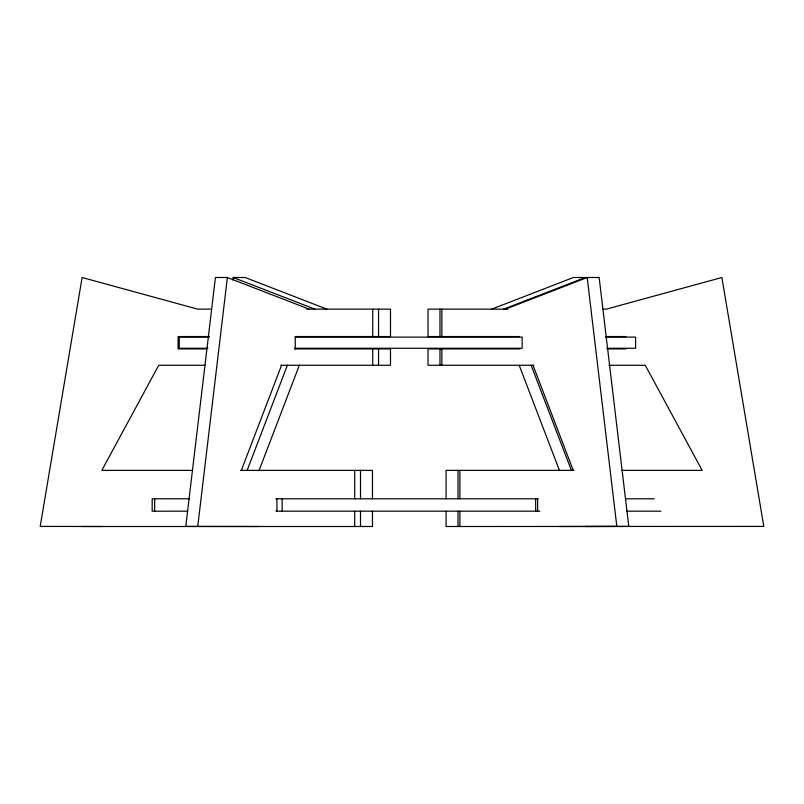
<?xml version="1.0" encoding="UTF-8"?>
<svg xmlns="http://www.w3.org/2000/svg" width="804" height="804" viewBox="0 0 804 804"><rect width="100%" height="100%" fill="white"/><g stroke="black" fill="none" stroke-linecap="round" stroke-linejoin="round"><path stroke-width="1.21" d="M197.744 526.419L227.381 277.501L215.422 277.501L185.784 526.419L259.099 526.499M232.909 279.983L233.2 277.501L245.15 277.501L326.846 309.138M241.321 470.37L281.561 365.267M247.15 470.37L287.38 365.267M259.099 470.37L299.329 365.267M491.686 309.138L573.373 277.501L585.322 277.501L503.636 309.138M505.495 309.138L587.191 277.501L599.141 277.501L628.778 526.419L585.191 526.499M559.423 526.499L616.829 526.419L587.191 277.501M211.392 309.138L197.643 309.138L82.119 277.501L40.2 526.419L101.837 526.499M306.676 309.138L390.493 309.138L390.493 336.544L295.259 336.544L295.259 348.936M507.887 309.138L428.029 309.138L428.029 336.544L519.314 336.544M602.608 309.138L606.357 309.138L721.881 277.501L763.8 526.419L446.069 526.499L446.069 511.193M209.231 336.544L178.106 336.544L178.106 348.936L206.739 348.936M605.975 336.544L625.894 336.544M209.171 337.107L179.242 337.107L179.242 348.263L207.924 348.263M295.219 337.107L522.138 337.107L522.138 348.263L294.927 348.263M605.673 337.107L635.602 337.107L635.602 348.263L606.919 348.263M294.545 348.936L390.493 348.936L390.493 365.267L280.847 365.267M520.077 348.936L428.029 348.936L428.029 365.267L533.866 365.267M607.221 348.936L625.894 348.936M205.05 365.267L158.74 365.267L101.837 470.37L192.015 470.37M608.97 365.267L645.26 365.267L702.163 470.37L622.005 470.37M240.587 470.37L372.453 470.37L372.453 498.802M573.976 470.37L446.069 470.37L446.069 498.802M189.674 498.802L152.177 498.802L152.177 511.193L187.633 511.183M275.893 498.792L538.157 498.792M625.532 498.792L654.245 498.792M275.893 511.183L539.876 511.183M626.788 511.183L660.948 511.183M82.119 526.499L372.453 526.499L372.453 511.193M233.2 277.501L314.897 309.138M227.381 277.501L309.068 309.138M533.012 365.267L573.242 470.37M531.142 365.267L571.383 470.37M519.193 365.267L559.423 470.37M537.645 498.802L537.645 511.193M535.665 498.792L535.665 511.183M459.888 470.37L459.888 498.802M459.888 511.193L459.888 526.499M458.019 470.37L458.019 498.802M458.019 511.193L458.019 526.499M441.848 309.138L441.848 336.544M441.848 348.936L441.848 365.267M439.979 309.138L439.979 336.544M439.979 348.936L439.979 365.267M378.543 309.138L378.543 336.544M378.543 348.936L378.543 365.267M372.724 309.138L372.724 336.544M372.724 348.936L372.724 365.267M360.504 470.37L360.504 498.802M360.504 511.193L360.504 526.499M354.685 470.37L354.685 498.802M354.685 511.193L354.685 526.499M282.134 498.792L282.134 511.183M276.928 498.802L276.928 511.193M154.68 498.792L154.68 511.183"/></g></svg>
